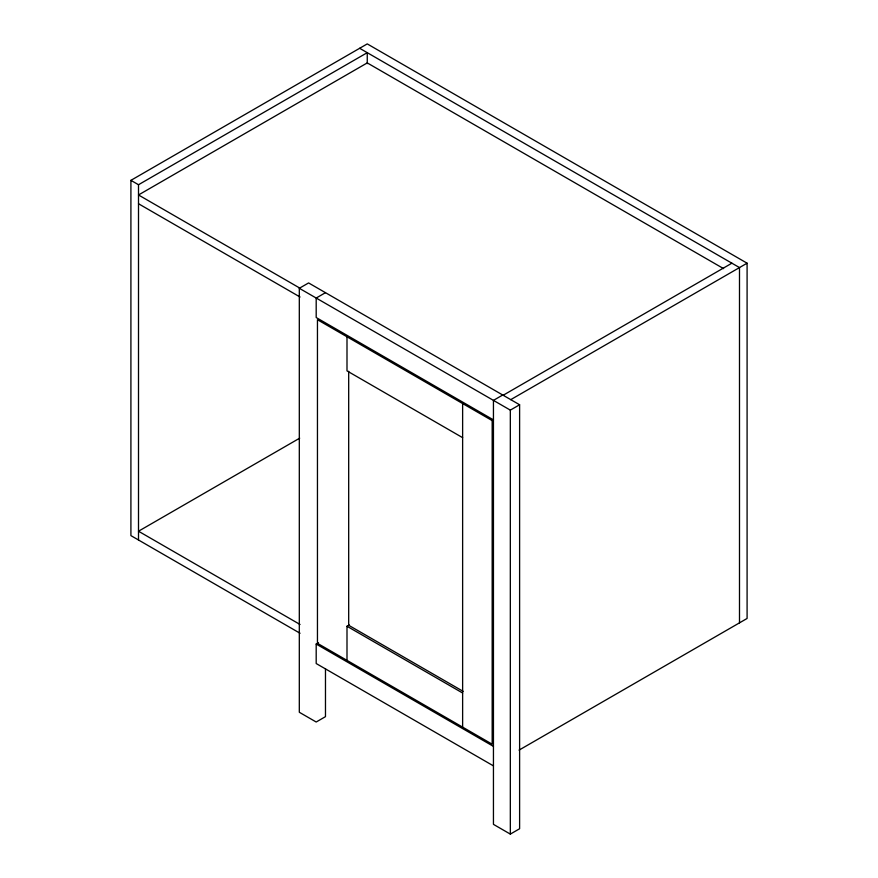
<?xml version="1.0" encoding="UTF-8"?>
<svg xmlns="http://www.w3.org/2000/svg" width="878" height="878" viewBox="0 0 878 878"><rect width="100%" height="100%" fill="white"/><g stroke="black" fill="none" stroke-linecap="round" stroke-linejoin="round"><path stroke-width="1.32" d="M300.046 633.257L130.91 535.613L130.91 180.352L367.256 43.9L747.09 263.191L747.09 618.463L519.041 750.119M130.91 180.352L138.504 184.731L367.256 52.669L367.256 63.644M325.475 668.784L325.475 716.657L316.19 722.012L299.31 712.267L299.31 288.291L308.595 282.935L519.611 404.758L519.611 828.744L510.327 834.1L493.447 824.354L493.447 400.379L502.732 395.012M325.475 292.681L316.19 298.037L316.19 317.529L493.447 419.871M299.694 438.166L138.504 531.223L300.046 624.488M503.149 395.265L731.89 263.191M510.744 399.644L747.09 263.191M299.31 288.291L510.327 410.125L519.611 404.758M493.447 765.879L316.19 663.538L316.19 644.046L318.505 642.707M346.997 660.366L346.997 626.255L349.312 624.916M359.662 48.29L739.495 267.581L739.495 622.842M723.582 268.624L367.256 62.909L138.504 194.971L300.046 288.236M138.504 203.74L300.046 297.005M462.629 437.661L346.997 370.889L346.997 336.779M463.145 691.359L348.687 625.279L348.687 371.284M346.997 626.255L462.629 693.016M316.19 644.046L493.447 746.377M510.327 410.125L510.327 834.1M462.629 403.54L462.629 727.127M138.504 184.731L138.504 540.003M492.174 420.606L317.452 319.724L317.452 643.311L492.174 744.193L492.174 420.606"/></g></svg>
